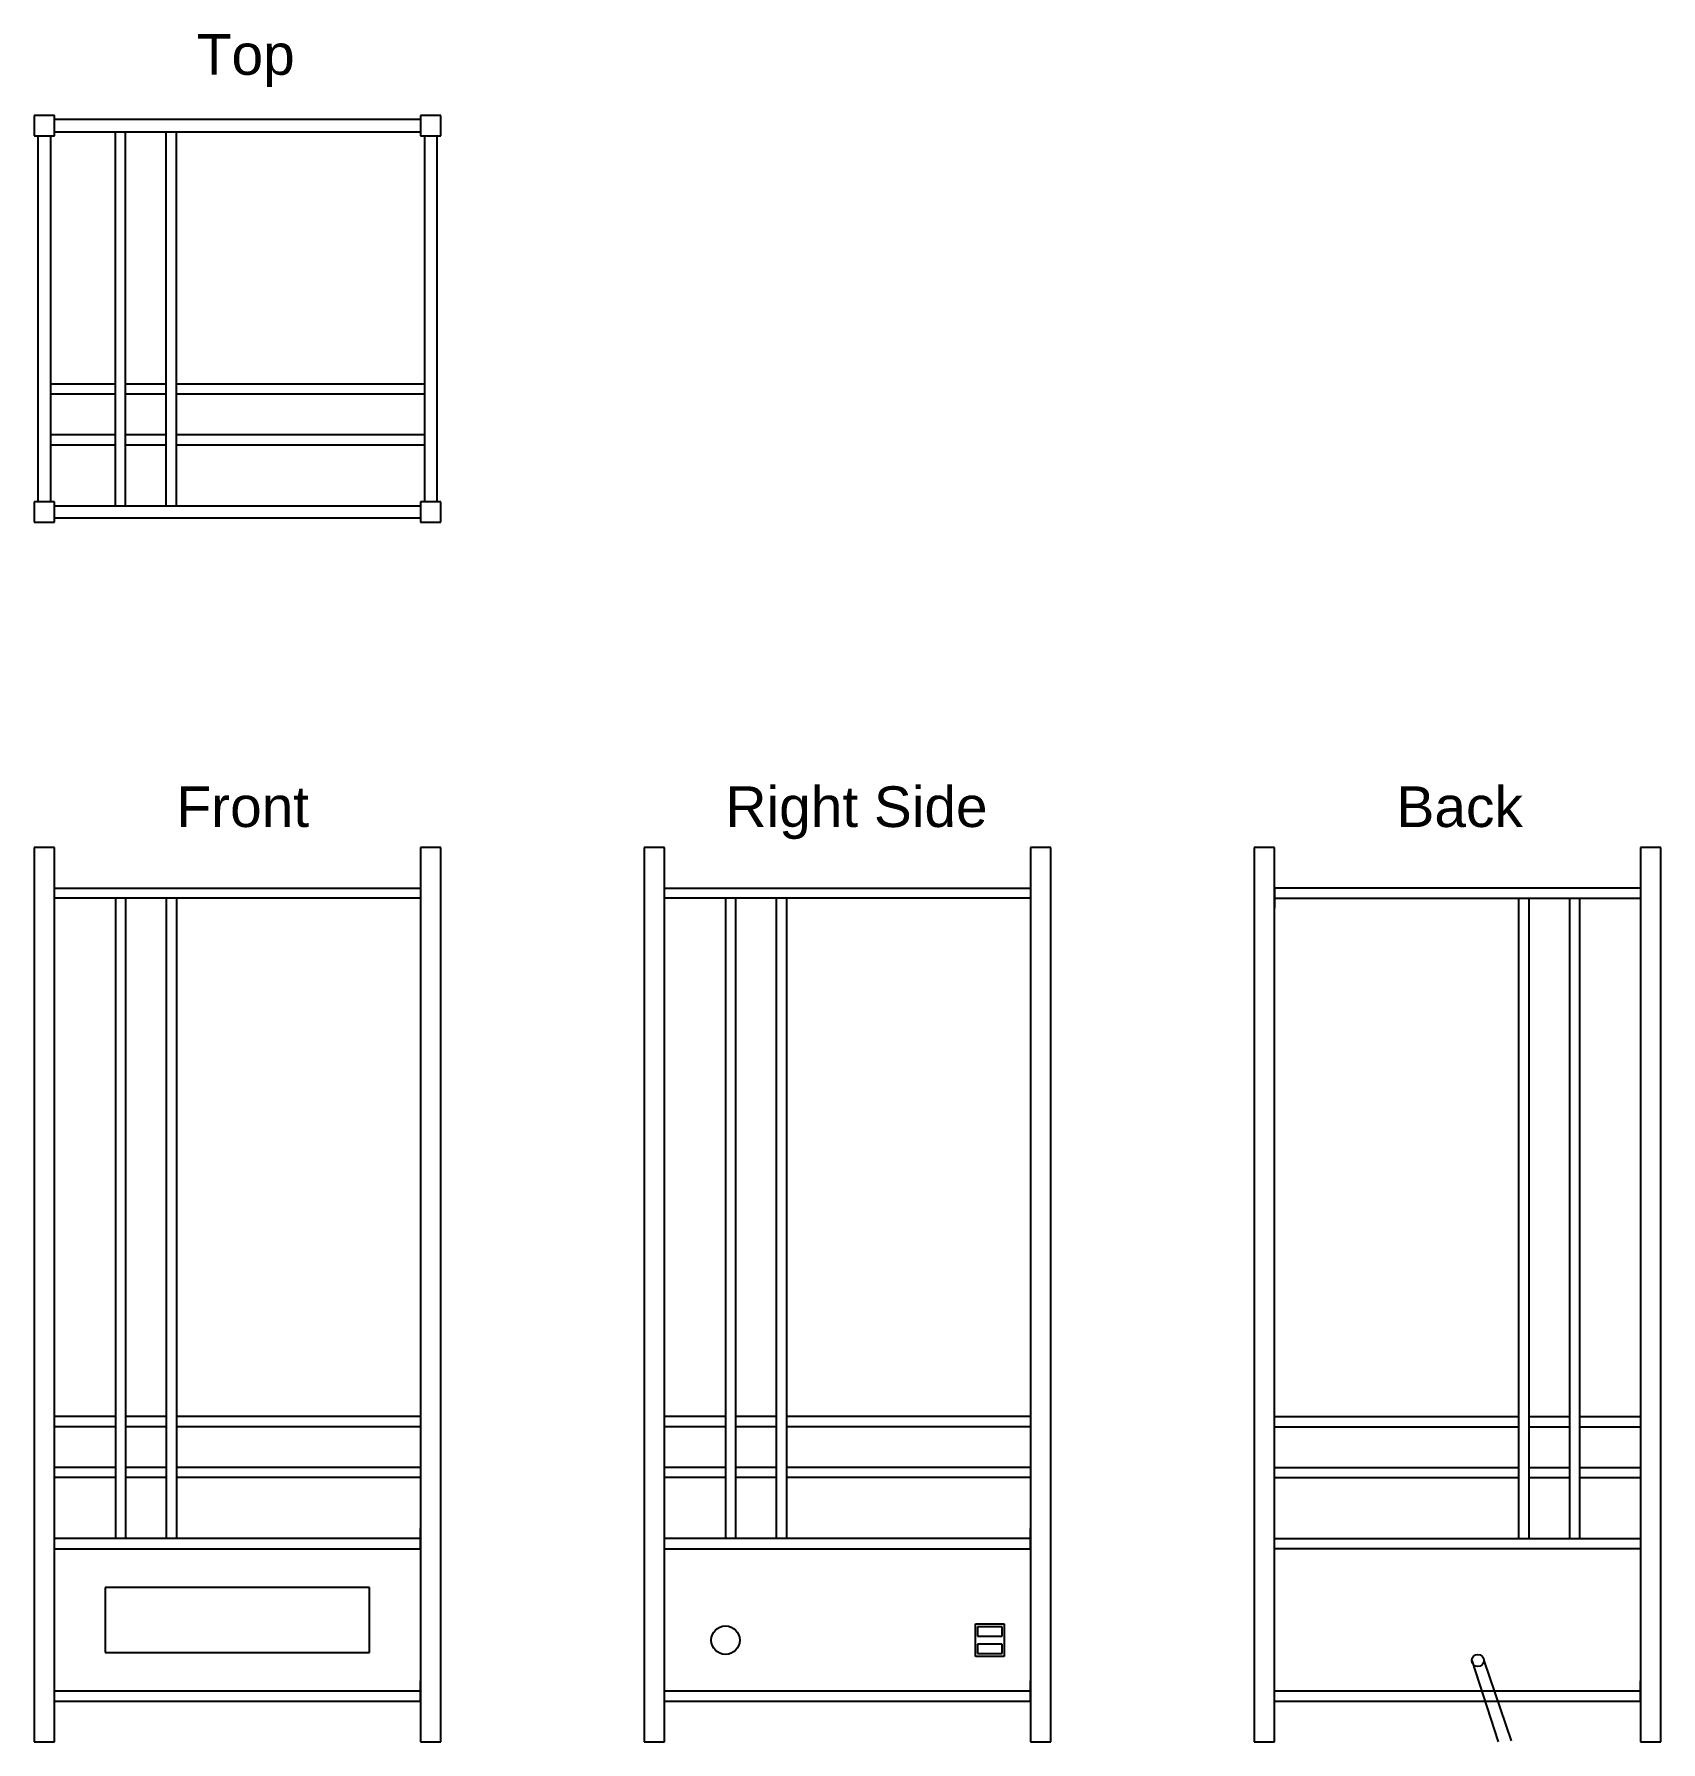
# Model space of a CAD drawing. Header units: millimetres. Extents: x 0 to 800, y 0 to 840.
import ezdxf

# ---------------------------------------------------------------- set-up
doc = ezdxf.new("R2010")
doc.units = ezdxf.units.MM
doc.layers.get('0').update_dxf_attribs({"linetype": 'CONTINUOUS', "lineweight": 25, "true_color": 0x000000})
doc.styles.add('textstyle0', font='')
doc.styles.add('textstyle1', font='')
doc.styles.add('textstyle2', font='')
doc.styles.add('textstyle3', font='')
doc.styles.get('textstyle0').set_extended_font_data('Arial')
doc.styles.get('textstyle1').set_extended_font_data('Arial')
doc.styles.get('textstyle2').set_extended_font_data('Arial')
doc.styles.get('textstyle3').set_extended_font_data('Arial')

msp = doc.modelspace()

# ---------------------------------------------------------------- linework, layer by layer
for p, q in [((10, 800), (0, 800)), ((0, 800), (0, 790)), ((10, 790), (10, 800)), ((190, 798), (10, 798)), ((200, 800), (190, 800)), ((190, 800), (190, 790)), ((200, 790), (200, 800)), ((0, 790), (10, 790)), ((2, 610), (2, 790)), ((8, 790), (8, 610.25)), ((10, 792), (190, 792)), ((40, 608), (40, 792)), ((45, 608), (45, 792)), ((65, 608), (65, 792)), ((70, 608), (70, 792)), ((190, 790), (200, 790)), ((192, 790), (192, 610)), ((198, 790), (198, 610)), ((8, 668), (40, 668)), ((45, 668), (65, 668)), ((70, 668), (192, 668)), ((8, 663), (40, 663)), ((45, 663), (65, 663)), ((70, 663), (192, 663)), ((8, 643), (40, 643)), ((45, 643), (65, 643)), ((70, 643), (192, 643)), ((8, 638), (40, 638)), ((45, 638), (65, 638)), ((70, 638), (192, 638)), ((10, 610), (0, 610)), ((0, 610), (0, 600)), ((10, 600), (10, 610)), ((10, 608), (190, 608)), ((200, 610), (190, 610)), ((190, 610), (190, 600)), ((200, 600), (200, 610)), ((0, 600), (10, 600)), ((10, 602), (190, 602)), ((190, 600), (200, 600)), ((10, 440), (0, 440)), ((0, 440), (0, 0)), ((10, 0), (10, 440)), ((200, 440), (190, 440)), ((190, 440), (190, 0)), ((200, 0), (200, 440)), ((310, 440), (300, 440)), ((300, 440), (300, 0)), ((310, 0), (310, 440)), ((500, 440), (490, 440)), ((490, 440), (490, 0)), ((500, 0), (500, 440)), ((610, 440), (600, 440)), ((600, 440), (600, 0)), ((610, 0), (610, 440)), ((800, 440), (790, 440)), ((790, 440), (790, 0)), ((800, 0), (800, 440)), ((10, 420), (190, 420)), ((190, 420), (190, 410)), ((310, 420), (490, 420)), ((490, 420), (490, 410)), ((190, 415), (10, 415)), ((40, 415), (40, 100)), ((45, 415), (45, 100)), ((65, 415), (65, 100)), ((70, 415), (70, 100)), ((490, 415), (310, 415)), ((340, 415), (340, 100)), ((345, 415), (345, 100)), ((365, 415), (365, 100)), ((370, 415), (370, 100)), ((790, 420), (610, 420)), ((610, 420), (610, 410)), ((610, 415), (790, 415)), ((730, 415), (730, 100)), ((735, 415), (735, 100)), ((755, 415), (755, 100)), ((760, 415), (760, 100)), ((40, 160), (10, 160)), ((65, 160), (45, 160)), ((190, 160), (70, 160)), ((340, 160), (310, 160)), ((365, 160), (345, 160)), ((490, 160), (370, 160)), ((610, 160), (730, 160)), ((735, 160), (755, 160)), ((760, 160), (790, 160)), ((40, 155), (10, 155)), ((65, 155), (45, 155)), ((190, 155), (70, 155)), ((340, 155), (310, 155)), ((365, 155), (345, 155)), ((490, 155), (370, 155)), ((610, 155), (730, 155)), ((735, 155), (755, 155)), ((760, 155), (790, 155)), ((40, 135), (10, 135)), ((65, 135), (45, 135)), ((190, 135), (70, 135)), ((340, 135), (310, 135)), ((365, 135), (345, 135)), ((490, 135), (370, 135)), ((610, 135), (730, 135)), ((735, 135), (755, 135)), ((760, 135), (790, 135)), ((40, 130), (10, 130)), ((65, 130), (45, 130)), ((190, 130), (70, 130)), ((340, 130), (310, 130)), ((365, 130), (345, 130)), ((490, 130), (370, 130)), ((610, 130), (730, 130)), ((735, 130), (755, 130)), ((760, 130), (790, 130)), ((190, 95), (190, 105)), ((490, 95), (490, 105)), ((610, 95), (610, 105)), ((190, 100), (10, 100)), ((10, 95), (190, 95)), ((490, 100), (310, 100)), ((310, 95), (490, 95)), ((610, 100), (790, 100)), ((790, 95), (610, 95)), ((165, 76), (35, 76)), ((35, 76), (35, 44)), ((165, 44), (165, 76)), ((463, 42), (463, 58)), ((463, 58), (477, 58)), ((476, 56.5), (464, 56.5)), ((464, 56.5), (464, 52)), ((464, 52), (476, 52)), ((476, 52), (476, 56.5)), ((477, 58), (477, 42)), ((35, 44), (165, 44)), ((477, 42), (463, 42)), ((464, 48), (464, 43.5)), ((476, 48), (464, 48)), ((464, 43.5), (476, 43.5)), ((476, 43.5), (476, 48)), ((707, 40), (720, 0)), ((713, 40), (726.43, 0.57)), ((190, 20), (190, 30)), ((490, 20), (490, 30)), ((790, 20), (790, 30)), ((190, 25), (10, 25)), ((10, 20), (190, 20)), ((490, 25), (310, 25)), ((310, 20), (490, 20)), ((790, 25), (610, 25)), ((610, 20), (790, 20)), ((0, 0), (10, 0)), ((190, 0), (200, 0)), ((300, 0), (310, 0)), ((490, 0), (500, 0)), ((600, 0), (610, 0)), ((790, 0), (800, 0))]:
    msp.add_line(p, q)
for centre, radius in [((340, 50), 7), ((710, 40), 3)]:
    msp.add_circle(centre, radius)

# ---------------------------------------------------------------- texts
at = {"char_height": 20, "attachment_point": 1}
for s, insert, style in [('Top', (80, 840), 'textstyle3'), ('Right Side', (340, 470), 'textstyle1'), ('Back', (670, 470), 'textstyle2'), ('Front', (70, 470), 'textstyle0')]:
    msp.add_mtext(s, dxfattribs=dict(at, insert=insert, style=style))

doc.saveas('drawing.dxf')
